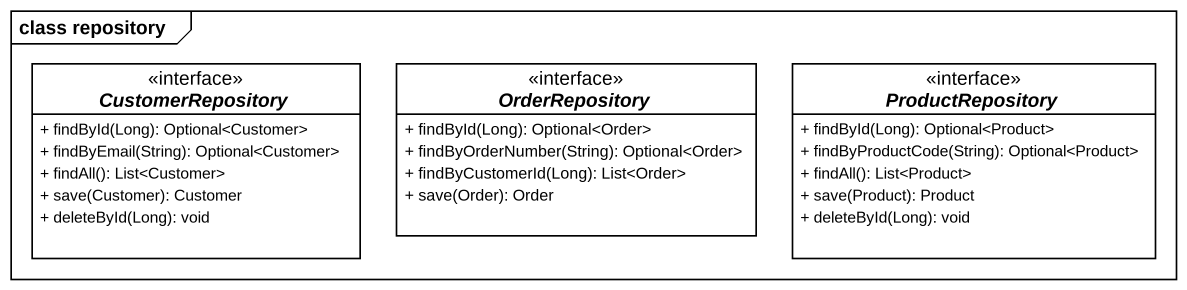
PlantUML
@startuml
mainframe class repository
hide circle
hide empty members
skinparam classAttributeIconSize 0
interface CustomerRepository <<interface>> {
  + findById(Long): Optional<Customer>
  + findByEmail(String): Optional<Customer>
  + findAll(): List<Customer>
  + save(Customer): Customer
  + deleteById(Long): void
}
interface OrderRepository <<interface>> {
  + findById(Long): Optional<Order>
  + findByOrderNumber(String): Optional<Order>
  + findByCustomerId(Long): List<Order>
  + save(Order): Order
}
interface ProductRepository <<interface>> {
  + findById(Long): Optional<Product>
  + findByProductCode(String): Optional<Product>
  + findAll(): List<Product>
  + save(Product): Product
  + deleteById(Long): void
}
@enduml
